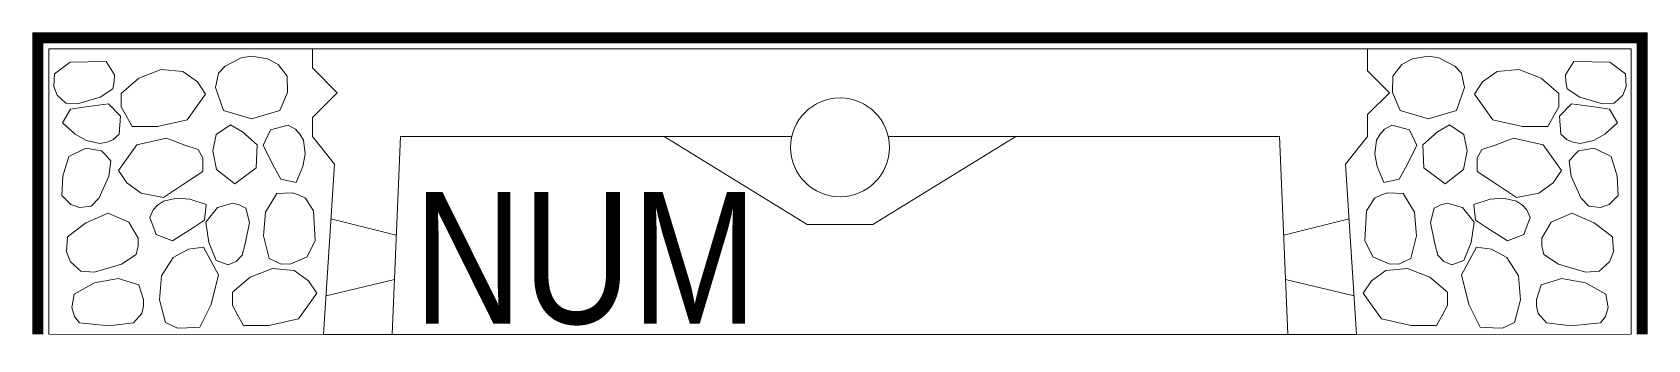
# Model space of a CAD drawing. Header units: inches. Extents: x -0.8 to 72.7, y -0.2 to 13.8.
import ezdxf
from ezdxf.enums import TextEntityAlignment as Align

# ---------------------------------------------------------------- set-up
doc = ezdxf.new("R2010")
doc.units = ezdxf.units.IN
doc.header["$MEASUREMENT"] = 0
doc.layers.add('SEPTICAD', color=7, linetype='Continuous')
doc.styles.add('SEPTICAD', font='ARIALN.TTF')

msp = doc.modelspace()

# ---------------------------------------------------------------- linework, layer by layer
at = {"layer": 'SEPTICAD', "linetype": 'Continuous', "lineweight": 15}
for p, q in [((12, 13), (60, 13)), ((12, 12.125), (12, 13)), ((12, 12.125), (12, 13)), ((19, 13), (29.5, 13)), ((24.125, 13), (24.375, 13)), ((60, 12), (60, 13)), ((13.125, 11), (12, 12.125)), ((61, 11), (60, 12)), ((12, 9.875), (13.125, 11)), ((60, 10), (61, 11)), ((12, 9), (12, 9.875)), ((12, 9), (12, 9.875)), ((60, 9), (60, 10)), ((13, 7.75), (12, 9)), ((15.625, 0), (16, 9)), ((33.804, 9), (16, 9)), ((25.5, 9), (28, 9)), ((28, 9), (34.5, 5)), ((44, 9), (37.5, 5)), ((56, 9), (38.196, 9)), ((46.5, 9), (44, 9)), ((56.375, 0), (56, 9)), ((59, 7.75), (60, 9)), ((12.499, -0.009), (13, 7.75)), ((59.501, -0.009), (59, 7.75)), ((12.839, 5.25), (15.813, 4.515)), ((59.161, 5.25), (56.187, 4.515)), ((34.5, 5), (37.5, 5)), ((12.613, 1.75), (15.729, 2.492)), ((59.387, 1.75), (56.271, 2.492)), ((12.499, -0.009), (59.501, -0.009))]:
    msp.add_line(p, q, dxfattribs=at)
at = {"layer": 'SEPTICAD', "const_width": 0.5}
for points in [[(59, 13.5), (-0.5, 13.5), (-0.5, 0)], [(59, 13.5), (72.5, 13.5), (72.5, 0)]]:
    msp.add_lwpolyline(points, dxfattribs=at)
at = {"layer": 'SEPTICAD', "linetype": 'Continuous', "lineweight": 15}
for points in [[(12, 13), (0, 13), (0, 0), (12.499, -0.009)], [(60, 13), (72, 13), (72, 0), (59.501, -0.009)]]:
    msp.add_lwpolyline(points, dxfattribs=at)
at = {"layer": 'SEPTICAD', "linetype": 'Continuous', "lineweight": 5}
for points in [[(7.58, 11.238), (7.718, 11.893), (8.029, 12.213), (8.749, 12.583), (9.229, 12.663), (9.955, 12.547), (10.43, 12.288), (10.841, 11.748), (10.855, 11.006), (10.505, 10.188), (9.229, 9.813), (7.955, 10.188), (7.58, 11.238)], [(64.42, 11.238), (64.282, 11.893), (63.971, 12.213), (63.251, 12.583), (62.771, 12.663), (62.045, 12.547), (61.57, 12.288), (61.159, 11.748), (61.145, 11.006), (61.495, 10.188), (62.771, 9.813), (64.045, 10.188), (64.42, 11.238)]]:
    msp.add_lwpolyline(points, dxfattribs=at)
for points in [[(2.911, 11.169), (2.341, 10.798), (1.304, 10.495), (0.773, 10.527), (0.377, 10.893), (0.225, 11.275), (0.267, 11.858), (0.969, 12.394), (1.789, 12.397), (2.618, 12.422), (2.985, 11.806), (2.98, 11.503)], [(7.129, 10.929), (6.298, 9.76), (4.953, 9.457), (3.797, 9.46), (3.511, 9.975), (3.298, 10.36), (3.298, 10.968), (4.097, 11.659), (5.115, 12.056), (6.098, 11.959), (6.759, 11.495), (7.129, 10.929)], [(64.871, 10.929), (65.702, 9.76), (67.047, 9.457), (68.203, 9.46), (68.489, 9.975), (68.702, 10.36), (68.702, 10.968), (67.903, 11.659), (66.885, 12.056), (65.902, 11.959), (65.241, 11.495), (64.871, 10.929)], [(69.089, 11.169), (69.659, 10.798), (70.696, 10.495), (71.227, 10.527), (71.623, 10.893), (71.775, 11.275), (71.733, 11.858), (71.031, 12.394), (70.211, 12.397), (69.382, 12.422), (69.015, 11.806), (69.02, 11.503)], [(3.201, 9.11), (2.913, 8.859), (2.64, 8.741), (2.328, 8.683), (1.717, 8.822), (1.205, 9.111), (0.62, 9.633), (0.992, 10.247), (1.581, 10.345), (2.71, 10.498), (3.263, 9.934), (3.201, 9.11)], [(68.799, 9.11), (69.087, 8.859), (69.36, 8.741), (69.672, 8.683), (70.283, 8.822), (70.795, 9.111), (71.38, 9.633), (71.008, 10.247), (70.419, 10.345), (69.29, 10.498), (68.737, 9.934), (68.799, 9.11)], [(3.177, 7.457), (4.008, 8.626), (5.353, 8.928), (6.185, 8.613), (6.794, 8.411), (7.008, 8.026), (7.008, 7.417), (6.087, 6.803), (5.212, 6.225), (4.208, 6.426), (3.547, 6.891), (3.177, 7.457)], [(9.437, 7.579), (8.461, 6.855), (7.636, 7.497), (7.463, 8.35), (7.611, 9.091), (8.272, 9.531), (8.807, 9.216), (9.484, 8.621), (9.437, 7.579)], [(10.892, 9.52), (11.225, 9.332), (11.428, 9.114), (11.587, 8.839), (11.659, 8.217), (11.558, 7.637), (11.261, 6.912), (10.559, 7.058), (10.269, 7.579), (9.748, 8.593), (10.095, 9.303), (10.892, 9.52)], [(61.108, 9.52), (60.775, 9.332), (60.572, 9.114), (60.413, 8.839), (60.341, 8.217), (60.442, 7.637), (60.739, 6.912), (61.441, 7.058), (61.731, 7.579), (62.252, 8.593), (61.905, 9.303), (61.108, 9.52)], [(62.563, 7.579), (63.539, 6.855), (64.364, 7.497), (64.537, 8.35), (64.389, 9.091), (63.728, 9.531), (63.193, 9.216), (62.516, 8.621), (62.563, 7.579)], [(68.823, 7.457), (67.992, 8.626), (66.647, 8.928), (65.815, 8.613), (65.206, 8.411), (64.992, 8.026), (64.992, 7.417), (65.913, 6.803), (66.788, 6.225), (67.792, 6.426), (68.453, 6.891), (68.823, 7.457)], [(2.828, 7.877), (2.739, 7.202), (2.295, 6.217), (1.926, 5.834), (1.39, 5.771), (1.001, 5.904), (0.586, 6.315), (0.634, 7.196), (0.915, 8.089), (1.685, 8.468), (2.392, 8.346), (2.618, 8.146)], [(69.172, 7.877), (69.261, 7.202), (69.705, 6.217), (70.074, 5.834), (70.61, 5.771), (70.999, 5.904), (71.414, 6.315), (71.366, 7.196), (71.085, 8.089), (70.315, 8.468), (69.608, 8.346), (69.382, 8.146)], [(4.598, 5.309), (4.755, 5.658), (4.953, 5.879), (5.213, 6.063), (5.826, 6.191), (6.412, 6.143), (7.161, 5.913), (7.08, 5.2), (6.587, 4.865), (5.624, 4.254), (4.886, 4.536), (4.598, 5.309)], [(8.965, 5.734), (9.137, 5.095), (8.942, 4.11), (8.798, 3.597), (8.531, 3.31), (8.168, 3.166), (7.616, 3.358), (7.279, 4.174), (7.148, 5.101), (7.679, 5.774), (8.369, 5.97), (8.66, 5.886)], [(11.673, 6.199), (12.047, 5.622), (12.115, 4.271), (11.756, 3.523), (11.014, 3.207), (10.575, 3.185), (10.028, 3.454), (9.762, 4.477), (9.856, 5.565), (10.377, 6.404), (11.077, 6.434), (11.368, 6.351)], [(60.327, 6.199), (59.953, 5.622), (59.885, 4.271), (60.244, 3.523), (60.986, 3.207), (61.425, 3.185), (61.972, 3.454), (62.238, 4.477), (62.144, 5.565), (61.623, 6.404), (60.923, 6.434), (60.632, 6.351)], [(63.035, 5.734), (62.863, 5.095), (63.058, 4.11), (63.202, 3.597), (63.469, 3.31), (63.832, 3.166), (64.384, 3.358), (64.721, 4.174), (64.852, 5.101), (64.321, 5.774), (63.631, 5.97), (63.34, 5.886)], [(67.402, 5.309), (67.245, 5.658), (67.047, 5.879), (66.787, 6.063), (66.174, 6.191), (65.588, 6.143), (64.839, 5.913), (64.92, 5.2), (65.413, 4.865), (66.376, 4.254), (67.114, 4.536), (67.402, 5.309)], [(3.983, 3.626), (3.309, 3.187), (2.082, 2.829), (1.454, 2.867), (0.986, 3.299), (0.806, 3.751), (0.856, 4.441), (1.686, 5.075), (2.703, 5.509), (3.636, 5.108), (4.07, 4.379), (4.064, 4.021)], [(68.017, 3.626), (68.691, 3.187), (69.918, 2.829), (70.546, 2.867), (71.014, 3.299), (71.194, 3.751), (71.144, 4.441), (70.314, 5.075), (69.297, 5.509), (68.364, 5.108), (67.93, 4.379), (67.936, 4.021)], [(7.033, 3.96), (7.715, 2.698), (7.392, 1.358), (6.879, 0.323), (6.291, 0.294), (5.851, 0.272), (5.305, 0.541), (5.038, 1.564), (5.132, 2.653), (5.653, 3.491), (6.362, 3.879), (7.033, 3.96)], [(64.967, 3.96), (64.285, 2.698), (64.608, 1.358), (65.121, 0.323), (65.709, 0.294), (66.149, 0.272), (66.695, 0.541), (66.962, 1.564), (66.868, 2.653), (66.347, 3.491), (65.638, 3.879), (64.967, 3.96)], [(12.19, 1.87), (11.36, 0.701), (10.015, 0.399), (8.859, 0.401), (8.573, 0.916), (8.36, 1.301), (8.36, 1.91), (9.159, 2.601), (10.177, 2.998), (11.16, 2.901), (11.821, 2.437), (12.19, 1.87)], [(59.81, 1.87), (60.64, 0.701), (61.985, 0.399), (63.141, 0.401), (63.427, 0.916), (63.64, 1.301), (63.64, 1.91), (62.841, 2.601), (61.823, 2.998), (60.84, 2.901), (60.179, 2.437), (59.81, 1.87)], [(1.398, 0.519), (1.175, 0.804), (1.041, 1.223), (1.159, 1.82), (2.078, 2.342), (3.154, 2.533), (4.099, 2.247), (4.309, 1.579), (4.304, 1.276), (4.236, 0.942), (3.855, 0.519), (2.752, 0.376)], [(70.602, 0.519), (70.825, 0.804), (70.959, 1.223), (70.841, 1.82), (69.922, 2.342), (68.846, 2.533), (67.901, 2.247), (67.691, 1.579), (67.696, 1.276), (67.764, 0.942), (68.145, 0.519), (69.248, 0.376)]]:
    msp.add_lwpolyline(points, close=True, dxfattribs=at)
at = {"layer": 'SEPTICAD', "linetype": 'Continuous', "lineweight": 15}
msp.add_circle((36, 8.509), 2.25, dxfattribs=at)

# ---------------------------------------------------------------- texts
at = {"layer": 'SEPTICAD', "style": 'SEPTICAD'}
msp.add_attdef('NUM', text='#', height=6, dxfattribs=at).set_placement((24.423, -1.322), align=Align.BOTTOM_CENTER)

doc.saveas('drawing.dxf')
